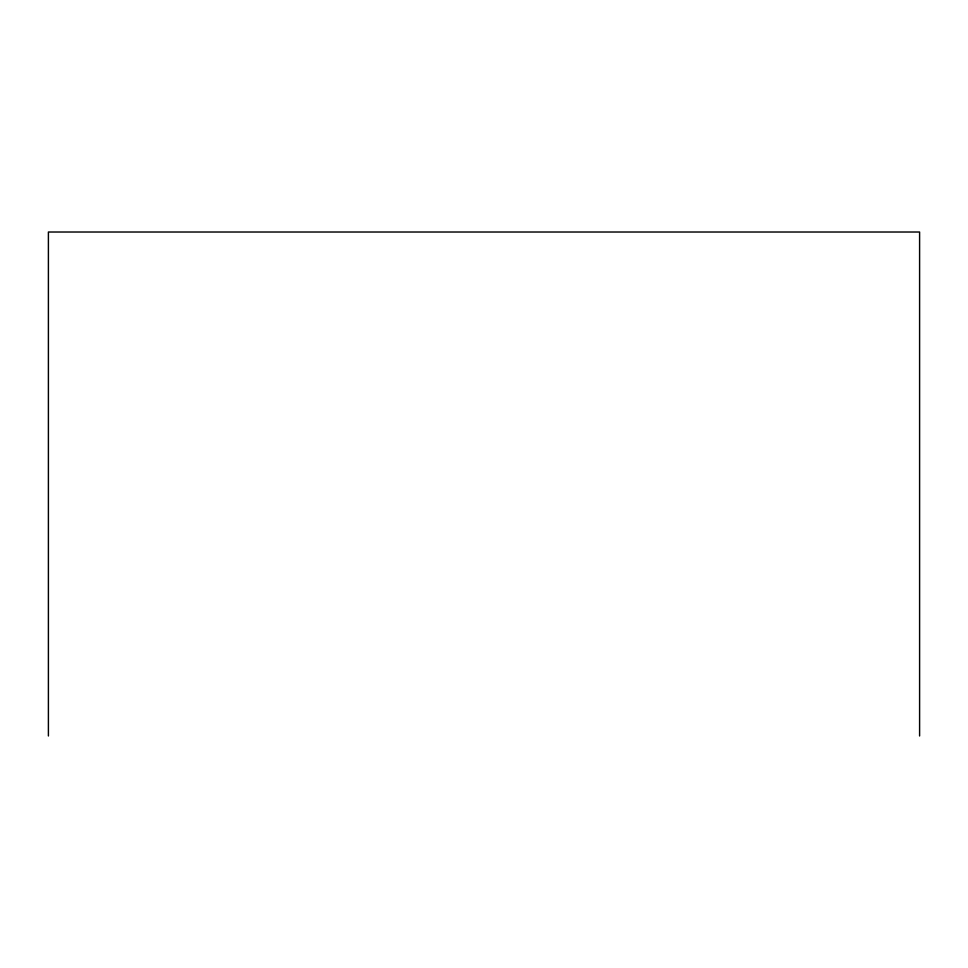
<?xml version="1.0" encoding="UTF-8"?>
<svg xmlns="http://www.w3.org/2000/svg" width="968" height="968" viewBox="0 0 968 968"><rect width="100%" height="100%" fill="white"/><g stroke="black" fill="none" stroke-linecap="round" stroke-linejoin="round"><path stroke-width="1.45" d="M919.6 735.982L919.6 232.017L48.4 232.017L48.4 735.982"/></g></svg>
